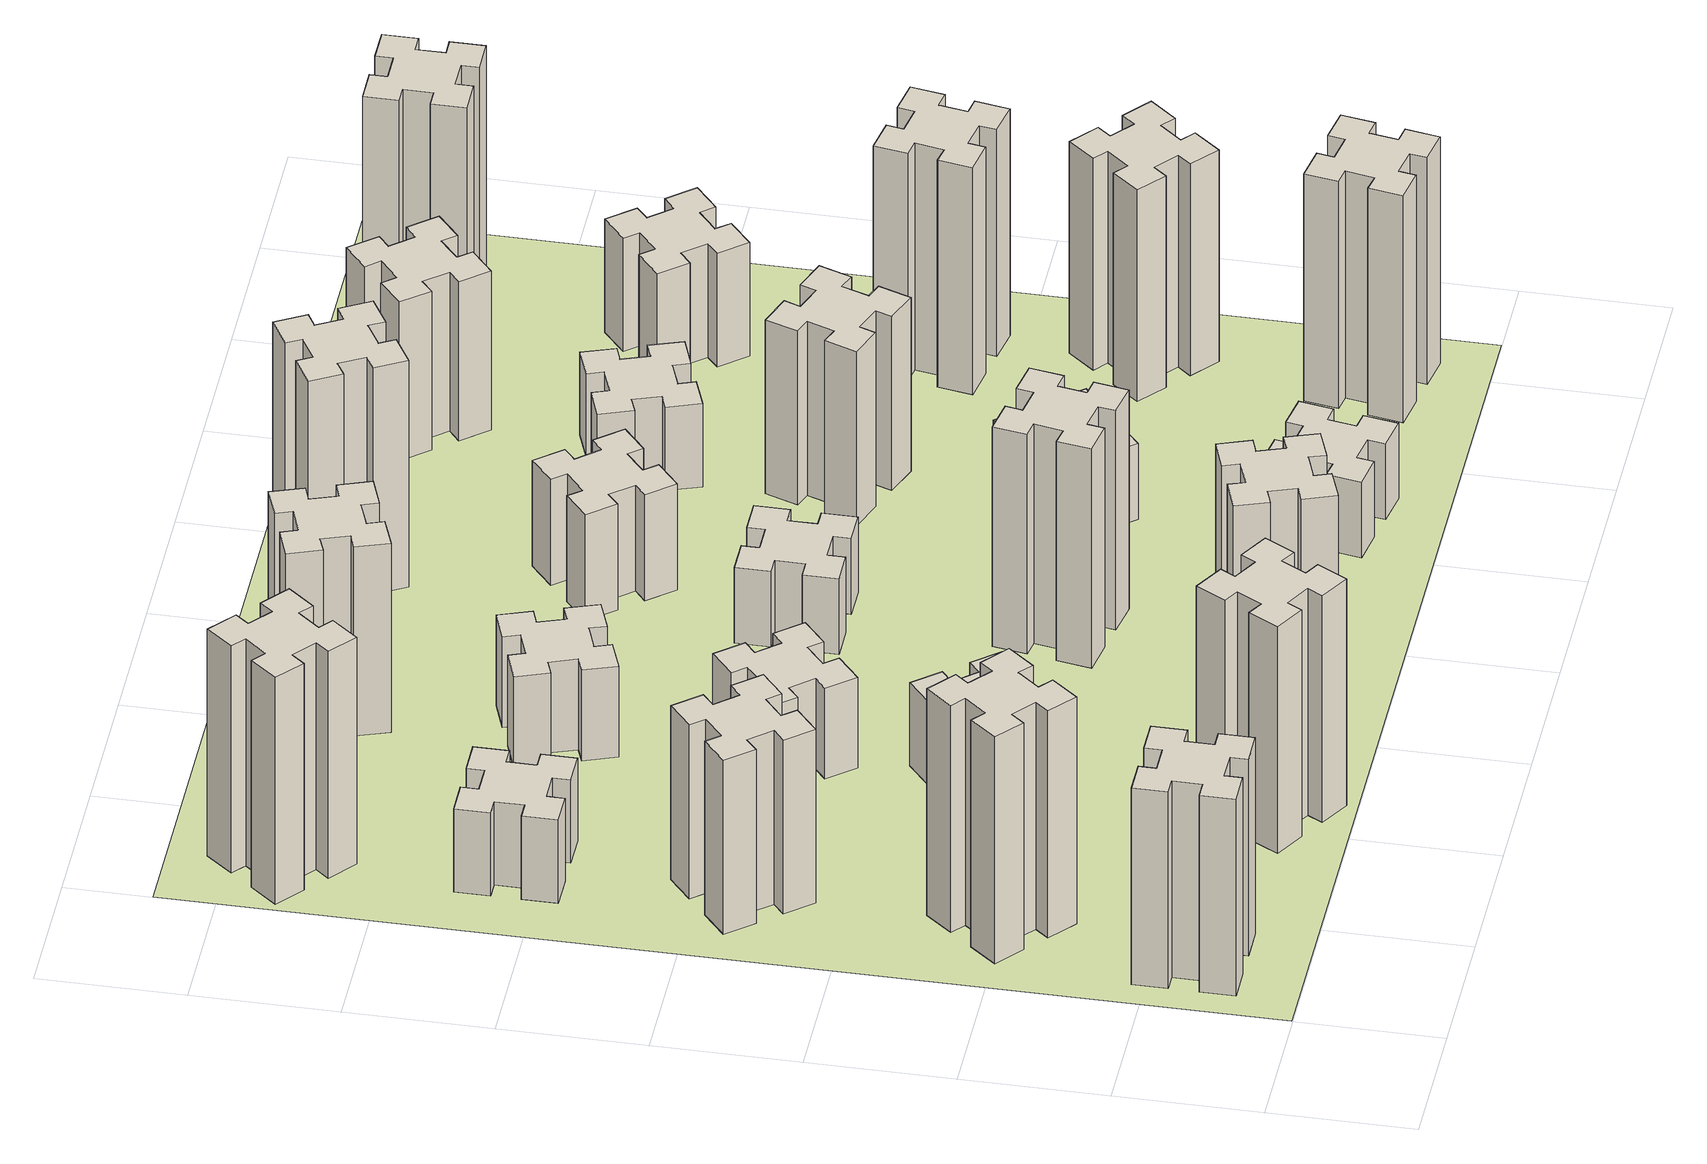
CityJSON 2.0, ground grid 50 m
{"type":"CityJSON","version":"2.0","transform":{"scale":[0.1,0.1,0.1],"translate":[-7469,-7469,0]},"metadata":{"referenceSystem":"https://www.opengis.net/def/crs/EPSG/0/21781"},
"CityObjects":{
"building1":{"type":"Building","attributes":{"class":"1000","function":"1000","usage":"1000","yearOfConstruction":2016,"roofType":"1000","measuredHeight":78,"storeysAboveGround":30,"storeysBelowGround":0},"geometry":[{"type":"Solid","lod":"1","boundaries":[[[[0,1,2,3,4,5,6,7,8,9,10,11,12,13,14,15,16,17,18,19]],[[17,16,20,21]],[[16,15,22,20]],[[15,14,23,22]],[[14,13,24,23]],[[13,12,25,24]],[[12,11,26,25]],[[11,10,27,26]],[[10,9,28,27]],[[9,8,29,28]],[[8,7,30,29]],[[7,6,31,30]],[[6,5,32,31]],[[5,4,33,32]],[[4,3,34,33]],[[3,2,35,34]],[[2,1,36,35]],[[1,0,37,36]],[[0,19,38,37]],[[19,18,39,38]],[[18,17,21,39]],[[24,25,26,27,28,29,30,31,32,33,34,35,36,37,38,39,21,20,22,23]]]]}]},
"building2":{"type":"Building","attributes":{"class":"1000","function":"1000","usage":"1000","yearOfConstruction":2016,"roofType":"1000","measuredHeight":90,"storeysAboveGround":30,"storeysBelowGround":0},"geometry":[{"type":"Solid","lod":"1","boundaries":[[[[40,41,42,43,44,45,46,47,48,49,50,51,52,53,54,55,56,57,58,59]],[[57,56,60,61]],[[56,55,62,60]],[[55,54,63,62]],[[54,53,64,63]],[[53,52,65,64]],[[52,51,66,65]],[[51,50,67,66]],[[50,49,68,67]],[[49,48,69,68]],[[48,47,70,69]],[[47,46,71,70]],[[46,45,72,71]],[[45,44,73,72]],[[44,43,74,73]],[[43,42,75,74]],[[42,41,76,75]],[[41,40,77,76]],[[40,59,78,77]],[[59,58,79,78]],[[58,57,61,79]],[[64,65,66,67,68,69,70,71,72,73,74,75,76,77,78,79,61,60,62,63]]]]}]},
"building3":{"type":"Building","attributes":{"class":"1000","function":"1000","usage":"1000","yearOfConstruction":2016,"roofType":"1000","measuredHeight":69,"storeysAboveGround":30,"storeysBelowGround":0},"geometry":[{"type":"Solid","lod":"1","boundaries":[[[[80,81,82,83,84,85,86,87,88,89,90,91,92,93,94,95,96,97,98,99]],[[97,96,100,101]],[[96,95,102,100]],[[95,94,103,102]],[[94,93,104,103]],[[93,92,105,104]],[[92,91,106,105]],[[91,90,107,106]],[[90,89,108,107]],[[89,88,109,108]],[[88,87,110,109]],[[87,86,111,110]],[[86,85,112,111]],[[85,84,113,112]],[[84,83,114,113]],[[83,82,115,114]],[[82,81,116,115]],[[81,80,117,116]],[[80,99,118,117]],[[99,98,119,118]],[[98,97,101,119]],[[104,105,106,107,108,109,110,111,112,113,114,115,116,117,118,119,101,100,102,103]]]]}]},
"building4":{"type":"Building","attributes":{"class":"1000","function":"1000","usage":"1000","yearOfConstruction":2016,"roofType":"1000","measuredHeight":33,"storeysAboveGround":30,"storeysBelowGround":0},"geometry":[{"type":"Solid","lod":"1","boundaries":[[[[120,121,122,123,124,125,126,127,128,129,130,131,132,133,134,135,136,137,138,139]],[[137,136,140,141]],[[136,135,142,140]],[[135,134,143,142]],[[134,133,144,143]],[[133,132,145,144]],[[132,131,146,145]],[[131,130,147,146]],[[130,129,148,147]],[[129,128,149,148]],[[128,127,150,149]],[[127,126,151,150]],[[126,125,152,151]],[[125,124,153,152]],[[124,123,154,153]],[[123,122,155,154]],[[122,121,156,155]],[[121,120,157,156]],[[120,139,158,157]],[[139,138,159,158]],[[138,137,141,159]],[[144,145,146,147,148,149,150,151,152,153,154,155,156,157,158,159,141,140,142,143]]]]}]},
"building5":{"type":"Building","attributes":{"class":"1000","function":"1000","usage":"1000","yearOfConstruction":2016,"roofType":"1000","measuredHeight":90,"storeysAboveGround":30,"storeysBelowGround":0},"geometry":[{"type":"Solid","lod":"1","boundaries":[[[[160,161,162,163,164,165,166,167,168,169,170,171,172,173,174,175,176,177,178,179]],[[177,176,180,181]],[[176,175,182,180]],[[175,174,183,182]],[[174,173,184,183]],[[173,172,185,184]],[[172,171,186,185]],[[171,170,187,186]],[[170,169,188,187]],[[169,168,189,188]],[[168,167,190,189]],[[167,166,191,190]],[[166,165,192,191]],[[165,164,193,192]],[[164,163,194,193]],[[163,162,195,194]],[[162,161,196,195]],[[161,160,197,196]],[[160,179,198,197]],[[179,178,199,198]],[[178,177,181,199]],[[184,185,186,187,188,189,190,191,192,193,194,195,196,197,198,199,181,180,182,183]]]]}]},
"building6":{"type":"Building","attributes":{"class":"1000","function":"1000","usage":"1000","yearOfConstruction":2016,"roofType":"1000","measuredHeight":90,"storeysAboveGround":30,"storeysBelowGround":0},"geometry":[{"type":"Solid","lod":"1","boundaries":[[[[200,201,202,203,204,205,206,207,208,209,210,211,212,213,214,215,216,217,218,219]],[[217,216,220,221]],[[216,215,222,220]],[[215,214,223,222]],[[214,213,224,223]],[[213,212,225,224]],[[212,211,226,225]],[[211,210,227,226]],[[210,209,228,227]],[[209,208,229,228]],[[208,207,230,229]],[[207,206,231,230]],[[206,205,232,231]],[[205,204,233,232]],[[204,203,234,233]],[[203,202,235,234]],[[202,201,236,235]],[[201,200,237,236]],[[200,219,238,237]],[[219,218,239,238]],[[218,217,221,239]],[[224,225,226,227,228,229,230,231,232,233,234,235,236,237,238,239,221,220,222,223]]]]}]},
"building7":{"type":"Building","attributes":{"class":"1000","function":"1000","usage":"1000","yearOfConstruction":2016,"roofType":"1000","measuredHeight":33,"storeysAboveGround":30,"storeysBelowGround":0},"geometry":[{"type":"Solid","lod":"1","boundaries":[[[[240,241,242,243,244,245,246,247,248,249,250,251,252,253,254,255,256,257,258,259]],[[257,256,260,261]],[[256,255,262,260]],[[255,254,263,262]],[[254,253,264,263]],[[253,252,265,264]],[[252,251,266,265]],[[251,250,267,266]],[[250,249,268,267]],[[249,248,269,268]],[[248,247,270,269]],[[247,246,271,270]],[[246,245,272,271]],[[245,244,273,272]],[[244,243,274,273]],[[243,242,275,274]],[[242,241,276,275]],[[241,240,277,276]],[[240,259,278,277]],[[259,258,279,278]],[[258,257,261,279]],[[264,265,266,267,268,269,270,271,272,273,274,275,276,277,278,279,261,260,262,263]]]]}]},
"building8":{"type":"Building","attributes":{"class":"1000","function":"1000","usage":"1000","yearOfConstruction":2016,"roofType":"1000","measuredHeight":36,"storeysAboveGround":30,"storeysBelowGround":0},"geometry":[{"type":"Solid","lod":"1","boundaries":[[[[280,281,282,283,284,285,286,287,288,289,290,291,292,293,294,295,296,297,298,299]],[[297,296,300,301]],[[296,295,302,300]],[[295,294,303,302]],[[294,293,304,303]],[[293,292,305,304]],[[292,291,306,305]],[[291,290,307,306]],[[290,289,308,307]],[[289,288,309,308]],[[288,287,310,309]],[[287,286,311,310]],[[286,285,312,311]],[[285,284,313,312]],[[284,283,314,313]],[[283,282,315,314]],[[282,281,316,315]],[[281,280,317,316]],[[280,299,318,317]],[[299,298,319,318]],[[298,297,301,319]],[[304,305,306,307,308,309,310,311,312,313,314,315,316,317,318,319,301,300,302,303]]]]}]},
"building9":{"type":"Building","attributes":{"class":"1000","function":"1000","usage":"1000","yearOfConstruction":2016,"roofType":"1000","measuredHeight":87,"storeysAboveGround":30,"storeysBelowGround":0},"geometry":[{"type":"Solid","lod":"1","boundaries":[[[[320,321,322,323,324,325,326,327,328,329,330,331,332,333,334,335,336,337,338,339]],[[337,336,340,341]],[[336,335,342,340]],[[335,334,343,342]],[[334,333,344,343]],[[333,332,345,344]],[[332,331,346,345]],[[331,330,347,346]],[[330,329,348,347]],[[329,328,349,348]],[[328,327,350,349]],[[327,326,351,350]],[[326,325,352,351]],[[325,324,353,352]],[[324,323,354,353]],[[323,322,355,354]],[[322,321,356,355]],[[321,320,357,356]],[[320,339,358,357]],[[339,338,359,358]],[[338,337,341,359]],[[344,345,346,347,348,349,350,351,352,353,354,355,356,357,358,359,341,340,342,343]]]]}]},
"building10":{"type":"Building","attributes":{"class":"1000","function":"1000","usage":"1000","yearOfConstruction":2016,"roofType":"1000","measuredHeight":36,"storeysAboveGround":30,"storeysBelowGround":0},"geometry":[{"type":"Solid","lod":"1","boundaries":[[[[360,361,362,363,364,365,366,367,368,369,370,371,372,373,374,375,376,377,378,379]],[[377,376,380,381]],[[376,375,382,380]],[[375,374,383,382]],[[374,373,384,383]],[[373,372,385,384]],[[372,371,386,385]],[[371,370,387,386]],[[370,369,388,387]],[[369,368,389,388]],[[368,367,390,389]],[[367,366,391,390]],[[366,365,392,391]],[[365,364,393,392]],[[364,363,394,393]],[[363,362,395,394]],[[362,361,396,395]],[[361,360,397,396]],[[360,379,398,397]],[[379,378,399,398]],[[378,377,381,399]],[[384,385,386,387,388,389,390,391,392,393,394,395,396,397,398,399,381,380,382,383]]]]}]},
"building11":{"type":"Building","attributes":{"class":"1000","function":"1000","usage":"1000","yearOfConstruction":2016,"roofType":"1000","measuredHeight":75,"storeysAboveGround":30,"storeysBelowGround":0},"geometry":[{"type":"Solid","lod":"1","boundaries":[[[[400,401,402,403,404,405,406,407,408,409,410,411,412,413,414,415,416,417,418,419]],[[417,416,420,421]],[[416,415,422,420]],[[415,414,423,422]],[[414,413,424,423]],[[413,412,425,424]],[[412,411,426,425]],[[411,410,427,426]],[[410,409,428,427]],[[409,408,429,428]],[[408,407,430,429]],[[407,406,431,430]],[[406,405,432,431]],[[405,404,433,432]],[[404,403,434,433]],[[403,402,435,434]],[[402,401,436,435]],[[401,400,437,436]],[[400,419,438,437]],[[419,418,439,438]],[[418,417,421,439]],[[424,425,426,427,428,429,430,431,432,433,434,435,436,437,438,439,421,420,422,423]]]]}]},
"building12":{"type":"Building","attributes":{"class":"1000","function":"1000","usage":"1000","yearOfConstruction":2016,"roofType":"1000","measuredHeight":87,"storeysAboveGround":30,"storeysBelowGround":0},"geometry":[{"type":"Solid","lod":"1","boundaries":[[[[440,441,442,443,444,445,446,447,448,449,450,451,452,453,454,455,456,457,458,459]],[[457,456,460,461]],[[456,455,462,460]],[[455,454,463,462]],[[454,453,464,463]],[[453,452,465,464]],[[452,451,466,465]],[[451,450,467,466]],[[450,449,468,467]],[[449,448,469,468]],[[448,447,470,469]],[[447,446,471,470]],[[446,445,472,471]],[[445,444,473,472]],[[444,443,474,473]],[[443,442,475,474]],[[442,441,476,475]],[[441,440,477,476]],[[440,459,478,477]],[[459,458,479,478]],[[458,457,461,479]],[[464,465,466,467,468,469,470,471,472,473,474,475,476,477,478,479,461,460,462,463]]]]}]},
"building13":{"type":"Building","attributes":{"class":"1000","function":"1000","usage":"1000","yearOfConstruction":2016,"roofType":"1000","measuredHeight":30,"storeysAboveGround":30,"storeysBelowGround":0},"geometry":[{"type":"Solid","lod":"1","boundaries":[[[[480,481,482,483,484,485,486,487,488,489,490,491,492,493,494,495,496,497,498,499]],[[497,496,500,501]],[[496,495,502,500]],[[495,494,503,502]],[[494,493,504,503]],[[493,492,505,504]],[[492,491,506,505]],[[491,490,507,506]],[[490,489,508,507]],[[489,488,509,508]],[[488,487,510,509]],[[487,486,511,510]],[[486,485,512,511]],[[485,484,513,512]],[[484,483,514,513]],[[483,482,515,514]],[[482,481,516,515]],[[481,480,517,516]],[[480,499,518,517]],[[499,498,519,518]],[[498,497,501,519]],[[504,505,506,507,508,509,510,511,512,513,514,515,516,517,518,519,501,500,502,503]]]]}]},
"building14":{"type":"Building","attributes":{"class":"1000","function":"1000","usage":"1000","yearOfConstruction":2016,"roofType":"1000","measuredHeight":42,"storeysAboveGround":30,"storeysBelowGround":0},"geometry":[{"type":"Solid","lod":"1","boundaries":[[[[520,521,522,523,524,525,526,527,528,529,530,531,532,533,534,535,536,537,538,539]],[[537,536,540,541]],[[536,535,542,540]],[[535,534,543,542]],[[534,533,544,543]],[[533,532,545,544]],[[532,531,546,545]],[[531,530,547,546]],[[530,529,548,547]],[[529,528,549,548]],[[528,527,550,549]],[[527,526,551,550]],[[526,525,552,551]],[[525,524,553,552]],[[524,523,554,553]],[[523,522,555,554]],[[522,521,556,555]],[[521,520,557,556]],[[520,539,558,557]],[[539,538,559,558]],[[538,537,541,559]],[[544,545,546,547,548,549,550,551,552,553,554,555,556,557,558,559,541,540,542,543]]]]}]},
"building15":{"type":"Building","attributes":{"class":"1000","function":"1000","usage":"1000","yearOfConstruction":2016,"roofType":"1000","measuredHeight":30,"storeysAboveGround":30,"storeysBelowGround":0},"geometry":[{"type":"Solid","lod":"1","boundaries":[[[[560,561,562,563,564,565,566,567,568,569,570,571,572,573,574,575,576,577,578,579]],[[577,576,580,581]],[[576,575,582,580]],[[575,574,583,582]],[[574,573,584,583]],[[573,572,585,584]],[[572,571,586,585]],[[571,570,587,586]],[[570,569,588,587]],[[569,568,589,588]],[[568,567,590,589]],[[567,566,591,590]],[[566,565,592,591]],[[565,564,593,592]],[[564,563,594,593]],[[563,562,595,594]],[[562,561,596,595]],[[561,560,597,596]],[[560,579,598,597]],[[579,578,599,598]],[[578,577,581,599]],[[584,585,586,587,588,589,590,591,592,593,594,595,596,597,598,599,581,580,582,583]]]]}]},
"building16":{"type":"Building","attributes":{"class":"1000","function":"1000","usage":"1000","yearOfConstruction":2016,"roofType":"1000","measuredHeight":90,"storeysAboveGround":30,"storeysBelowGround":0},"geometry":[{"type":"Solid","lod":"1","boundaries":[[[[600,601,602,603,604,605,606,607,608,609,610,611,612,613,614,615,616,617,618,619]],[[617,616,620,621]],[[616,615,622,620]],[[615,614,623,622]],[[614,613,624,623]],[[613,612,625,624]],[[612,611,626,625]],[[611,610,627,626]],[[610,609,628,627]],[[609,608,629,628]],[[608,607,630,629]],[[607,606,631,630]],[[606,605,632,631]],[[605,604,633,632]],[[604,603,634,633]],[[603,602,635,634]],[[602,601,636,635]],[[601,600,637,636]],[[600,619,638,637]],[[619,618,639,638]],[[618,617,621,639]],[[624,625,626,627,628,629,630,631,632,633,634,635,636,637,638,639,621,620,622,623]]]]}]},
"building17":{"type":"Building","attributes":{"class":"1000","function":"1000","usage":"1000","yearOfConstruction":2016,"roofType":"1000","measuredHeight":30,"storeysAboveGround":30,"storeysBelowGround":0},"geometry":[{"type":"Solid","lod":"1","boundaries":[[[[640,641,642,643,644,645,646,647,648,649,650,651,652,653,654,655,656,657,658,659]],[[657,656,660,661]],[[656,655,662,660]],[[655,654,663,662]],[[654,653,664,663]],[[653,652,665,664]],[[652,651,666,665]],[[651,650,667,666]],[[650,649,668,667]],[[649,648,669,668]],[[648,647,670,669]],[[647,646,671,670]],[[646,645,672,671]],[[645,644,673,672]],[[644,643,674,673]],[[643,642,675,674]],[[642,641,676,675]],[[641,640,677,676]],[[640,659,678,677]],[[659,658,679,678]],[[658,657,661,679]],[[664,665,666,667,668,669,670,671,672,673,674,675,676,677,678,679,661,660,662,663]]]]}]},
"building18":{"type":"Building","attributes":{"class":"1000","function":"1000","usage":"1000","yearOfConstruction":2016,"roofType":"1000","measuredHeight":69,"storeysAboveGround":30,"storeysBelowGround":0},"geometry":[{"type":"Solid","lod":"1","boundaries":[[[[680,681,682,683,684,685,686,687,688,689,690,691,692,693,694,695,696,697,698,699]],[[697,696,700,701]],[[696,695,702,700]],[[695,694,703,702]],[[694,693,704,703]],[[693,692,705,704]],[[692,691,706,705]],[[691,690,707,706]],[[690,689,708,707]],[[689,688,709,708]],[[688,687,710,709]],[[687,686,711,710]],[[686,685,712,711]],[[685,684,713,712]],[[684,683,714,713]],[[683,682,715,714]],[[682,681,716,715]],[[681,680,717,716]],[[680,699,718,717]],[[699,698,719,718]],[[698,697,701,719]],[[704,705,706,707,708,709,710,711,712,713,714,715,716,717,718,719,701,700,702,703]]]]}]},
"building19":{"type":"Building","attributes":{"class":"1000","function":"1000","usage":"1000","yearOfConstruction":2016,"roofType":"1000","measuredHeight":33,"storeysAboveGround":30,"storeysBelowGround":0},"geometry":[{"type":"Solid","lod":"1","boundaries":[[[[720,721,722,723,724,725,726,727,728,729,730,731,732,733,734,735,736,737,738,739]],[[737,736,740,741]],[[736,735,742,740]],[[735,734,743,742]],[[734,733,744,743]],[[733,732,745,744]],[[732,731,746,745]],[[731,730,747,746]],[[730,729,748,747]],[[729,728,749,748]],[[728,727,750,749]],[[727,726,751,750]],[[726,725,752,751]],[[725,724,753,752]],[[724,723,754,753]],[[723,722,755,754]],[[722,721,756,755]],[[721,720,757,756]],[[720,739,758,757]],[[739,738,759,758]],[[738,737,741,759]],[[744,745,746,747,748,749,750,751,752,753,754,755,756,757,758,759,741,740,742,743]]]]}]},
"building20":{"type":"Building","attributes":{"class":"1000","function":"1000","usage":"1000","yearOfConstruction":2016,"roofType":"1000","measuredHeight":90,"storeysAboveGround":30,"storeysBelowGround":0},"geometry":[{"type":"Solid","lod":"1","boundaries":[[[[760,761,762,763,764,765,766,767,768,769,770,771,772,773,774,775,776,777,778,779]],[[777,776,780,781]],[[776,775,782,780]],[[775,774,783,782]],[[774,773,784,783]],[[773,772,785,784]],[[772,771,786,785]],[[771,770,787,786]],[[770,769,788,787]],[[769,768,789,788]],[[768,767,790,789]],[[767,766,791,790]],[[766,765,792,791]],[[765,764,793,792]],[[764,763,794,793]],[[763,762,795,794]],[[762,761,796,795]],[[761,760,797,796]],[[760,779,798,797]],[[779,778,799,798]],[[778,777,781,799]],[[784,785,786,787,788,789,790,791,792,793,794,795,796,797,798,799,781,780,782,783]]]]}]},
"building21":{"type":"Building","attributes":{"class":"1000","function":"1000","usage":"1000","yearOfConstruction":2016,"roofType":"1000","measuredHeight":63,"storeysAboveGround":30,"storeysBelowGround":0},"geometry":[{"type":"Solid","lod":"1","boundaries":[[[[800,801,802,803,804,805,806,807,808,809,810,811,812,813,814,815,816,817,818,819]],[[817,816,820,821]],[[816,815,822,820]],[[815,814,823,822]],[[814,813,824,823]],[[813,812,825,824]],[[812,811,826,825]],[[811,810,827,826]],[[810,809,828,827]],[[809,808,829,828]],[[808,807,830,829]],[[807,806,831,830]],[[806,805,832,831]],[[805,804,833,832]],[[804,803,834,833]],[[803,802,835,834]],[[802,801,836,835]],[[801,800,837,836]],[[800,819,838,837]],[[819,818,839,838]],[[818,817,821,839]],[[824,825,826,827,828,829,830,831,832,833,834,835,836,837,838,839,821,820,822,823]]]]}]},
"building22":{"type":"Building","attributes":{"class":"1000","function":"1000","usage":"1000","yearOfConstruction":2016,"roofType":"1000","measuredHeight":84,"storeysAboveGround":30,"storeysBelowGround":0},"geometry":[{"type":"Solid","lod":"1","boundaries":[[[[840,841,842,843,844,845,846,847,848,849,850,851,852,853,854,855,856,857,858,859]],[[857,856,860,861]],[[856,855,862,860]],[[855,854,863,862]],[[854,853,864,863]],[[853,852,865,864]],[[852,851,866,865]],[[851,850,867,866]],[[850,849,868,867]],[[849,848,869,868]],[[848,847,870,869]],[[847,846,871,870]],[[846,845,872,871]],[[845,844,873,872]],[[844,843,874,873]],[[843,842,875,874]],[[842,841,876,875]],[[841,840,877,876]],[[840,859,878,877]],[[859,858,879,878]],[[858,857,861,879]],[[864,865,866,867,868,869,870,871,872,873,874,875,876,877,878,879,861,860,862,863]]]]}]},
"building23":{"type":"Building","attributes":{"class":"1000","function":"1000","usage":"1000","yearOfConstruction":2016,"roofType":"1000","measuredHeight":90,"storeysAboveGround":30,"storeysBelowGround":0},"geometry":[{"type":"Solid","lod":"1","boundaries":[[[[880,881,882,883,884,885,886,887,888,889,890,891,892,893,894,895,896,897,898,899]],[[897,896,900,901]],[[896,895,902,900]],[[895,894,903,902]],[[894,893,904,903]],[[893,892,905,904]],[[892,891,906,905]],[[891,890,907,906]],[[890,889,908,907]],[[889,888,909,908]],[[888,887,910,909]],[[887,886,911,910]],[[886,885,912,911]],[[885,884,913,912]],[[884,883,914,913]],[[883,882,915,914]],[[882,881,916,915]],[[881,880,917,916]],[[880,899,918,917]],[[899,898,919,918]],[[898,897,901,919]],[[904,905,906,907,908,909,910,911,912,913,914,915,916,917,918,919,901,900,902,903]]]]}]},
"building24":{"type":"Building","attributes":{"class":"1000","function":"1000","usage":"1000","yearOfConstruction":2016,"roofType":"1000","measuredHeight":45,"storeysAboveGround":30,"storeysBelowGround":0},"geometry":[{"type":"Solid","lod":"1","boundaries":[[[[920,921,922,923,924,925,926,927,928,929,930,931,932,933,934,935,936,937,938,939]],[[937,936,940,941]],[[936,935,942,940]],[[935,934,943,942]],[[934,933,944,943]],[[933,932,945,944]],[[932,931,946,945]],[[931,930,947,946]],[[930,929,948,947]],[[929,928,949,948]],[[928,927,950,949]],[[927,926,951,950]],[[926,925,952,951]],[[925,924,953,952]],[[924,923,954,953]],[[923,922,955,954]],[[922,921,956,955]],[[921,920,957,956]],[[920,939,958,957]],[[939,938,959,958]],[[938,937,941,959]],[[944,945,946,947,948,949,950,951,952,953,954,955,956,957,958,959,941,940,942,943]]]]}]},
"building25":{"type":"Building","attributes":{"class":"1000","function":"1000","usage":"1000","yearOfConstruction":2016,"roofType":"1000","measuredHeight":90,"storeysAboveGround":30,"storeysBelowGround":0},"geometry":[{"type":"Solid","lod":"1","boundaries":[[[[960,961,962,963,964,965,966,967,968,969,970,971,972,973,974,975,976,977,978,979]],[[977,976,980,981]],[[976,975,982,980]],[[975,974,983,982]],[[974,973,984,983]],[[973,972,985,984]],[[972,971,986,985]],[[971,970,987,986]],[[970,969,988,987]],[[969,968,989,988]],[[968,967,990,989]],[[967,966,991,990]],[[966,965,992,991]],[[965,964,993,992]],[[964,963,994,993]],[[963,962,995,994]],[[962,961,996,995]],[[961,960,997,996]],[[960,979,998,997]],[[979,978,999,998]],[[978,977,981,999]],[[984,985,986,987,988,989,990,991,992,993,994,995,996,997,998,999,981,980,982,983]]]]}]},
"landuse1":{"type":"LandUse","attributes":{"name":"plot1","function":"1010"},"geometry":[{"type":"MultiSurface","lod":"1","boundaries":[[[1000,1001,1002,1003]]]}]}
},
"vertices":[
[165,425,0],[165,325,0],[105,325,0],[105,205,0],[225,205,0],[225,265,0],[325,265,0],[325,205,0],[445,205,0],[445,325,0],[385,325,0],[385,425,0],[445,425,0],[445,545,0],[325,545,0],[325,485,0],[225,485,0],[225,545,0],[105,545,0],[105,425,0],[225,485,780],[225,545,780],[325,485,780],[325,545,780],[445,545,780],[445,425,780],[385,425,780],[385,325,780],[445,325,780],[445,205,780],[325,205,780],[325,265,780],[225,265,780],[225,205,780],[105,205,780],[105,325,780],[165,325,780],[165,425,780],[105,425,780],[105,545,780],
[484,1067,0],[408,1132,0],[446,1178,0],[354,1255,0],[277,1163,0],[323,1124,0],[259,1048,0],[213,1086,0],[136,994,0],[228,917,0],[266,963,0],[343,899,0],[304,853,0],[396,776,0],[473,868,0],[427,906,0],[492,983,0],[538,944,0],[615,1036,0],[523,1113,0],[492,983,900],[538,944,900],[427,906,900],[473,868,900],[396,776,900],[304,853,900],[343,899,900],[266,963,900],[228,917,900],[136,994,900],[213,1086,900],[259,1048,900],[323,1124,900],[277,1163,900],[354,1255,900],[446,1178,900],[408,1132,900],[484,1067,900],[523,1113,900],[615,1036,900],
[492,1888,0],[427,1964,0],[473,2003,0],[396,2095,0],[304,2018,0],[343,1972,0],[266,1907,0],[228,1953,0],[136,1876,0],[213,1784,0],[259,1823,0],[323,1746,0],[277,1708,0],[354,1616,0],[446,1693,0],[408,1739,0],[484,1803,0],[523,1757,0],[615,1834,0],[538,1926,0],[484,1803,690],[523,1757,690],[408,1739,690],[446,1693,690],[354,1616,690],[277,1708,690],[323,1746,690],[259,1823,690],[213,1784,690],[136,1876,690],[228,1953,690],[266,1907,690],[343,1972,690],[304,2018,690],[396,2095,690],[473,2003,690],[427,1964,690],[492,1888,690],[538,1926,690],[615,1834,690],
[485,2545,0],[485,2645,0],[545,2645,0],[545,2765,0],[425,2765,0],[425,2705,0],[325,2705,0],[325,2765,0],[205,2765,0],[205,2645,0],[265,2645,0],[265,2545,0],[205,2545,0],[205,2425,0],[325,2425,0],[325,2485,0],[425,2485,0],[425,2425,0],[545,2425,0],[545,2545,0],[425,2485,330],[425,2425,330],[325,2485,330],[325,2425,330],[205,2425,330],[205,2545,330],[265,2545,330],[265,2645,330],[205,2645,330],[205,2765,330],[325,2765,330],[325,2705,330],[425,2705,330],[425,2765,330],[545,2765,330],[545,2645,330],[485,2645,330],[485,2545,330],[545,2545,330],[545,2425,330],
[1214,346,0],[1127,396,0],[1157,448,0],[1053,508,0],[993,404,0],[1045,374,0],[995,287,0],[943,317,0],[883,213,0],[987,153,0],[1017,205,0],[1104,155,0],[1074,103,0],[1178,43,0],[1238,147,0],[1186,177,0],[1236,264,0],[1288,234,0],[1348,338,0],[1244,398,0],[1236,264,900],[1288,234,900],[1186,177,900],[1238,147,900],[1178,43,900],[1074,103,900],[1104,155,900],[1017,205,900],[987,153,900],[883,213,900],[943,317,900],[995,287,900],[1045,374,900],[993,404,900],[1053,508,900],[1157,448,900],[1127,396,900],[1214,346,900],[1244,398,900],[1348,338,900],
[384,3387,0],[308,3452,0],[346,3498,0],[254,3575,0],[177,3483,0],[223,3444,0],[159,3368,0],[113,3406,0],[36,3314,0],[128,3237,0],[166,3283,0],[243,3219,0],[204,3173,0],[296,3096,0],[373,3188,0],[327,3226,0],[392,3303,0],[438,3264,0],[515,3356,0],[423,3433,0],[392,3303,900],[438,3264,900],[327,3226,900],[373,3188,900],[296,3096,900],[204,3173,900],[243,3219,900],[166,3283,900],[128,3237,900],[36,3314,900],[113,3406,900],[159,3368,900],[223,3444,900],[177,3483,900],[254,3575,900],[346,3498,900],[308,3452,900],[384,3387,900],[423,3433,900],[515,3356,900],
[1083,1332,0],[1006,1267,0],[968,1313,0],[876,1236,0],[953,1144,0],[999,1183,0],[1063,1106,0],[1017,1068,0],[1094,976,0],[1186,1053,0],[1148,1099,0],[1224,1163,0],[1263,1117,0],[1355,1194,0],[1278,1286,0],[1232,1248,0],[1167,1324,0],[1213,1363,0],[1136,1455,0],[1044,1378,0],[1167,1324,330],[1213,1363,330],[1232,1248,330],[1278,1286,330],[1355,1194,330],[1263,1117,330],[1224,1163,330],[1148,1099,330],[1186,1053,330],[1094,976,330],[1017,1068,330],[1063,1106,330],[999,1183,330],[953,1144,330],[876,1236,330],[968,1313,330],[1006,1267,330],[1083,1332,330],[1044,1378,330],[1136,1455,330],
[1083,1972,0],[1006,1907,0],[968,1953,0],[876,1876,0],[953,1784,0],[999,1823,0],[1063,1746,0],[1017,1708,0],[1094,1616,0],[1186,1693,0],[1148,1739,0],[1224,1803,0],[1263,1757,0],[1355,1834,0],[1278,1926,0],[1232,1888,0],[1167,1964,0],[1213,2003,0],[1136,2095,0],[1044,2018,0],[1167,1964,360],[1213,2003,360],[1232,1888,360],[1278,1926,360],[1355,1834,360],[1263,1757,360],[1224,1803,360],[1148,1739,360],[1186,1693,360],[1094,1616,360],[1017,1708,360],[1063,1746,360],[999,1823,360],[953,1784,360],[876,1876,360],[968,1953,360],[1006,1907,360],[1083,1972,360],[1044,2018,360],[1136,2095,360],
[1765,496,0],[1671,462,0],[1650,518,0],[1537,477,0],[1579,364,0],[1635,385,0],[1669,291,0],[1613,270,0],[1654,157,0],[1767,199,0],[1746,255,0],[1840,289,0],[1860,233,0],[1973,274,0],[1932,387,0],[1876,366,0],[1842,460,0],[1898,480,0],[1857,593,0],[1744,552,0],[1842,460,870],[1898,480,870],[1876,366,870],[1932,387,870],[1973,274,870],[1860,233,870],[1840,289,870],[1746,255,870],[1767,199,870],[1654,157,870],[1613,270,870],[1669,291,870],[1635,385,870],[1579,364,870],[1537,477,870],[1650,518,870],[1671,462,870],[1765,496,870],[1744,552,870],[1857,593,870],
[1106,2475,0],[1200,2509,0],[1220,2453,0],[1333,2494,0],[1292,2607,0],[1236,2586,0],[1202,2680,0],[1258,2700,0],[1217,2813,0],[1104,2772,0],[1125,2716,0],[1031,2682,0],[1010,2738,0],[897,2697,0],[939,2584,0],[995,2605,0],[1029,2511,0],[973,2490,0],[1014,2377,0],[1127,2419,0],[1029,2511,360],[973,2490,360],[995,2605,360],[939,2584,360],[897,2697,360],[1010,2738,360],[1031,2682,360],[1125,2716,360],[1104,2772,360],[1217,2813,360],[1258,2700,360],[1202,2680,360],[1236,2586,360],[1292,2607,360],[1333,2494,360],[1220,2453,360],[1200,2509,360],[1106,2475,360],[1127,2419,360],[1014,2377,360],
[1125,3456,0],[1031,3422,0],[1010,3478,0],[897,3437,0],[939,3324,0],[995,3345,0],[1029,3251,0],[973,3230,0],[1014,3117,0],[1127,3159,0],[1106,3215,0],[1200,3249,0],[1220,3193,0],[1333,3234,0],[1292,3347,0],[1236,3326,0],[1202,3420,0],[1258,3440,0],[1217,3553,0],[1104,3512,0],[1202,3420,750],[1258,3440,750],[1236,3326,750],[1292,3347,750],[1333,3234,750],[1220,3193,750],[1200,3249,750],[1106,3215,750],[1127,3159,750],[1014,3117,750],[973,3230,750],[1029,3251,750],[995,3345,750],[939,3324,750],[897,3437,750],[1010,3478,750],[1031,3422,750],[1125,3456,750],[1104,3512,750],[1217,3553,750],
[2055,1047,0],[2072,1145,0],[2131,1135,0],[2152,1253,0],[2034,1274,0],[2024,1215,0],[1925,1232,0],[1936,1291,0],[1817,1312,0],[1797,1194,0],[1856,1184,0],[1838,1085,0],[1779,1096,0],[1758,977,0],[1877,957,0],[1887,1016,0],[1985,998,0],[1975,939,0],[2093,918,0],[2114,1037,0],[1985,998,870],[1975,939,870],[1887,1016,870],[1877,957,870],[1758,977,870],[1779,1096,870],[1838,1085,870],[1856,1184,870],[1797,1194,870],[1817,1312,870],[1936,1291,870],[1925,1232,870],[2024,1215,870],[2034,1274,870],[2152,1253,870],[2131,1135,870],[2072,1145,870],[2055,1047,870],[2114,1037,870],[2093,918,870],
[1905,2065,0],[1805,2065,0],[1805,2125,0],[1685,2125,0],[1685,2005,0],[1745,2005,0],[1745,1905,0],[1685,1905,0],[1685,1785,0],[1805,1785,0],[1805,1845,0],[1905,1845,0],[1905,1785,0],[2025,1785,0],[2025,1905,0],[1965,1905,0],[1965,2005,0],[2025,2005,0],[2025,2125,0],[1905,2125,0],[1965,2005,300],[2025,2005,300],[1965,1905,300],[2025,1905,300],[2025,1785,300],[1905,1785,300],[1905,1845,300],[1805,1845,300],[1805,1785,300],[1685,1785,300],[1685,1905,300],[1745,1905,300],[1745,2005,300],[1685,2005,300],[1685,2125,300],[1805,2125,300],[1805,2065,300],[1905,2065,300],[1905,2125,300],[2025,2125,300],
[1839,2563,0],[1903,2486,0],[1857,2448,0],[1934,2356,0],[2026,2433,0],[1988,2479,0],[2064,2543,0],[2103,2497,0],[2195,2574,0],[2118,2666,0],[2072,2628,0],[2007,2704,0],[2053,2743,0],[1976,2835,0],[1884,2758,0],[1923,2712,0],[1846,2647,0],[1808,2693,0],[1716,2616,0],[1793,2524,0],[1846,2647,420],[1808,2693,420],[1923,2712,420],[1884,2758,420],[1976,2835,420],[2053,2743,420],[2007,2704,420],[2072,2628,420],[2118,2666,420],[2195,2574,420],[2103,2497,420],[2064,2543,420],[1988,2479,420],[2026,2433,420],[1934,2356,420],[1857,2448,420],[1903,2486,420],[1839,2563,420],[1793,2524,420],[1716,2616,420],
[2596,444,0],[2578,345,0],[2519,356,0],[2498,237,0],[2617,217,0],[2627,276,0],[2725,258,0],[2715,199,0],[2833,178,0],[2854,297,0],[2795,307,0],[2812,405,0],[2871,395,0],[2892,513,0],[2774,534,0],[2764,475,0],[2665,492,0],[2676,551,0],[2557,572,0],[2537,454,0],[2665,492,300],[2676,551,300],[2764,475,300],[2774,534,300],[2892,513,300],[2871,395,300],[2812,405,300],[2795,307,300],[2854,297,300],[2833,178,300],[2715,199,300],[2725,258,300],[2627,276,300],[2617,217,300],[2498,237,300],[2519,356,300],[2578,345,300],[2596,444,300],[2537,454,300],[2557,572,300],
[1844,3556,0],[1757,3506,0],[1727,3558,0],[1623,3498,0],[1683,3394,0],[1735,3424,0],[1785,3337,0],[1733,3307,0],[1793,3203,0],[1897,3263,0],[1867,3315,0],[1954,3365,0],[1984,3313,0],[2088,3373,0],[2028,3477,0],[1976,3447,0],[1926,3534,0],[1978,3564,0],[1918,3668,0],[1814,3608,0],[1926,3534,900],[1978,3564,900],[1976,3447,900],[2028,3477,900],[2088,3373,900],[1984,3313,900],[1954,3365,900],[1867,3315,900],[1897,3263,900],[1793,3203,900],[1733,3307,900],[1785,3337,900],[1735,3424,900],[1683,3394,900],[1623,3498,900],[1727,3558,900],[1757,3506,900],[1844,3556,900],[1814,3608,900],[1918,3668,900],
[2628,1099,0],[2704,1163,0],[2743,1117,0],[2835,1194,0],[2758,1286,0],[2712,1248,0],[2647,1324,0],[2693,1363,0],[2616,1455,0],[2524,1378,0],[2563,1332,0],[2486,1267,0],[2448,1313,0],[2356,1236,0],[2433,1144,0],[2479,1183,0],[2543,1106,0],[2497,1068,0],[2574,976,0],[2666,1053,0],[2543,1106,300],[2497,1068,300],[2479,1183,300],[2433,1144,300],[2356,1236,300],[2448,1313,300],[2486,1267,300],[2563,1332,300],[2524,1378,300],[2616,1455,300],[2693,1363,300],[2647,1324,300],[2712,1248,300],[2758,1286,300],[2835,1194,300],[2743,1117,300],[2704,1163,300],[2628,1099,300],[2666,1053,300],[2574,976,300],
[2682,1871,0],[2716,1965,0],[2772,1944,0],[2813,2057,0],[2700,2098,0],[2680,2042,0],[2586,2076,0],[2607,2132,0],[2494,2173,0],[2453,2060,0],[2509,2040,0],[2475,1946,0],[2419,1967,0],[2377,1854,0],[2490,1813,0],[2511,1869,0],[2605,1835,0],[2584,1779,0],[2697,1737,0],[2738,1850,0],[2605,1835,690],[2584,1779,690],[2511,1869,690],[2490,1813,690],[2377,1854,690],[2419,1967,690],[2475,1946,690],[2509,2040,690],[2453,2060,690],[2494,2173,690],[2607,2132,690],[2586,2076,690],[2680,2042,690],[2700,2098,690],[2813,2057,690],[2772,1944,690],[2716,1965,690],[2682,1871,690],[2738,1850,690],[2697,1737,690],
[2586,2475,0],[2680,2509,0],[2700,2453,0],[2813,2494,0],[2772,2607,0],[2716,2586,0],[2682,2680,0],[2738,2700,0],[2697,2813,0],[2584,2772,0],[2605,2716,0],[2511,2682,0],[2490,2738,0],[2377,2697,0],[2419,2584,0],[2475,2605,0],[2509,2511,0],[2453,2490,0],[2494,2377,0],[2607,2419,0],[2509,2511,330],[2453,2490,330],[2475,2605,330],[2419,2584,330],[2377,2697,330],[2490,2738,330],[2511,2682,330],[2605,2716,330],[2584,2772,330],[2697,2813,330],[2738,2700,330],[2682,2680,330],[2716,2586,330],[2772,2607,330],[2813,2494,330],[2700,2453,330],[2680,2509,330],[2586,2475,330],[2607,2419,330],[2494,2377,330],
[3504,475,0],[3405,492,0],[3416,551,0],[3297,572,0],[3277,454,0],[3336,444,0],[3318,345,0],[3259,356,0],[3238,237,0],[3357,217,0],[3367,276,0],[3465,258,0],[3455,199,0],[3573,178,0],[3594,297,0],[3535,307,0],[3552,405,0],[3611,395,0],[3632,513,0],[3514,534,0],[3552,405,900],[3611,395,900],[3535,307,900],[3594,297,900],[3573,178,900],[3455,199,900],[3465,258,900],[3367,276,900],[3357,217,900],[3238,237,900],[3259,356,900],[3318,345,900],[3336,444,900],[3277,454,900],[3297,572,900],[3416,551,900],[3405,492,900],[3504,475,900],[3514,534,900],[3632,513,900],
[2812,3368,0],[2747,3444,0],[2793,3483,0],[2716,3575,0],[2624,3498,0],[2663,3452,0],[2586,3387,0],[2548,3433,0],[2456,3356,0],[2533,3264,0],[2579,3303,0],[2643,3226,0],[2597,3188,0],[2674,3096,0],[2766,3173,0],[2728,3219,0],[2804,3283,0],[2843,3237,0],[2935,3314,0],[2858,3406,0],[2804,3283,630],[2843,3237,630],[2728,3219,630],[2766,3173,630],[2674,3096,630],[2597,3188,630],[2643,3226,630],[2579,3303,630],[2533,3264,630],[2456,3356,630],[2548,3433,630],[2586,3387,630],[2663,3452,630],[2624,3498,630],[2716,3575,630],[2793,3483,630],[2747,3444,630],[2812,3368,630],[2858,3406,630],[2935,3314,630],
[3487,1006,0],[3552,1083,0],[3598,1044,0],[3675,1136,0],[3583,1213,0],[3544,1167,0],[3468,1232,0],[3506,1278,0],[3414,1355,0],[3337,1263,0],[3383,1224,0],[3319,1148,0],[3273,1186,0],[3196,1094,0],[3288,1017,0],[3326,1063,0],[3403,999,0],[3364,953,0],[3456,876,0],[3533,968,0],[3403,999,840],[3364,953,840],[3326,1063,840],[3288,1017,840],[3196,1094,840],[3273,1186,840],[3319,1148,840],[3383,1224,840],[3337,1263,840],[3414,1355,840],[3506,1278,840],[3468,1232,840],[3544,1167,840],[3583,1213,840],[3675,1136,840],[3598,1044,840],[3552,1083,840],[3487,1006,840],[3533,968,840],[3456,876,840],
[3267,1656,0],[3365,1638,0],[3355,1579,0],[3473,1558,0],[3494,1677,0],[3435,1687,0],[3452,1785,0],[3511,1775,0],[3532,1893,0],[3414,1914,0],[3404,1855,0],[3305,1872,0],[3316,1931,0],[3197,1952,0],[3177,1834,0],[3236,1824,0],[3218,1725,0],[3159,1736,0],[3138,1617,0],[3257,1597,0],[3218,1725,900],[3159,1736,900],[3236,1824,900],[3177,1834,900],[3197,1952,900],[3316,1931,900],[3305,1872,900],[3404,1855,900],[3414,1914,900],[3532,1893,900],[3511,1775,900],[3452,1785,900],[3435,1687,900],[3494,1677,900],[3473,1558,900],[3355,1579,900],[3365,1638,900],[3267,1656,900],[3257,1597,900],[3138,1617,900],
[3119,2563,0],[3183,2486,0],[3137,2448,0],[3214,2356,0],[3306,2433,0],[3268,2479,0],[3344,2543,0],[3383,2497,0],[3475,2574,0],[3398,2666,0],[3352,2628,0],[3287,2704,0],[3333,2743,0],[3256,2835,0],[3164,2758,0],[3203,2712,0],[3126,2647,0],[3088,2693,0],[2996,2616,0],[3073,2524,0],[3126,2647,450],[3088,2693,450],[3203,2712,450],[3164,2758,450],[3256,2835,450],[3333,2743,450],[3287,2704,450],[3352,2628,450],[3398,2666,450],[3475,2574,450],[3383,2497,450],[3344,2543,450],[3268,2479,450],[3306,2433,450],[3214,2356,450],[3137,2448,450],[3183,2486,450],[3119,2563,450],[3073,2524,450],[2996,2616,450],
[3285,3325,0],[3385,3325,0],[3385,3265,0],[3505,3265,0],[3505,3385,0],[3445,3385,0],[3445,3485,0],[3505,3485,0],[3505,3605,0],[3385,3605,0],[3385,3545,0],[3285,3545,0],[3285,3605,0],[3165,3605,0],[3165,3485,0],[3225,3485,0],[3225,3385,0],[3165,3385,0],[3165,3265,0],[3285,3265,0],[3225,3385,900],[3165,3385,900],[3225,3485,900],[3165,3485,900],[3165,3605,900],[3285,3605,900],[3285,3545,900],[3385,3545,900],[3385,3605,900],[3505,3605,900],[3505,3485,900],[3445,3485,900],[3445,3385,900],[3505,3385,900],[3505,3265,900],[3385,3265,900],[3385,3325,900],[3285,3325,900],[3285,3265,900],[3165,3265,900],
[5,3705,0],[3705,3705,0],[3705,5,0],[5,5,0]
]}
